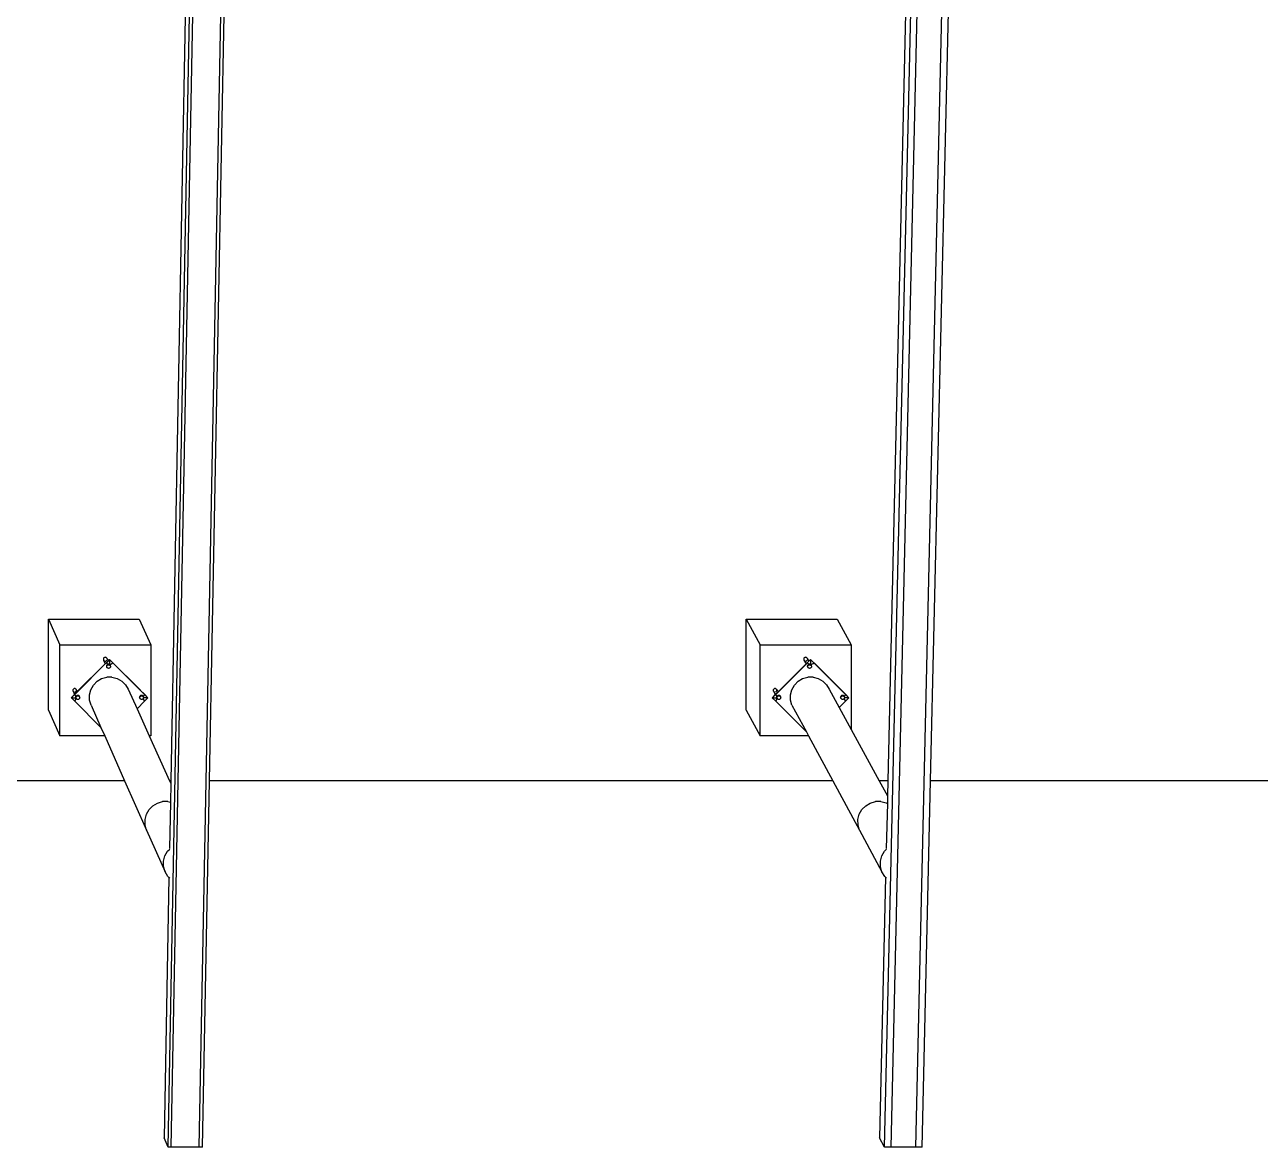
# Model space of a CAD drawing. Extents: x -1616 to 1629, y -1713 to 1708.
# Drawn here: x 704.7 to 976.2, y -1712.9 to -1466.4 of the extents above; entities that cross this region are included whole.
import ezdxf

# ---------------------------------------------------------------- set-up
doc = ezdxf.new("R2010")
doc.units = 0
doc.header["$MEASUREMENT"] = 0
doc.layers.get('0').update_dxf_attribs({"linetype": 'CONTINUOUS'})

msp = doc.modelspace()

# ---------------------------------------------------------------- linework, layer by layer
for p, q in [((736.24, -1712.91), (773.25, 240.58)), ((736.95, -1712.91), (774, 240.58)), ((743.06, -1712.91), (780.42, 240.58)), ((893.64, -1712.91), (938.57, 240.58)), ((895.06, -1712.91), (940.06, 240.58)), ((900.47, -1712.91), (945.74, 240.58)), ((745.31, -1632.4), (779.58, 158.03)), ((903.76, -1632.4), (945.31, 158.03)), ((740.08, -1460.79), (736.83, -1632.4)), ((898.31, -1460.65), (894.36, -1632.4)), ((709.95, -1596.95), (729.89, -1596.95)), ((709.95, -1616.89), (709.95, -1596.95)), ((709.95, -1596.95), (712.44, -1602.55)), ((729.89, -1596.95), (732.45, -1602.55)), ((863.26, -1596.95), (883.2, -1596.95)), ((863.26, -1616.89), (863.26, -1596.95)), ((863.26, -1596.95), (866.29, -1602.55)), ((883.2, -1596.95), (886.3, -1602.55)), ((712.44, -1602.55), (732.45, -1602.55)), ((712.44, -1622.57), (712.44, -1602.55)), ((732.45, -1602.55), (732.45, -1622.57)), ((866.29, -1602.55), (886.3, -1602.55)), ((866.29, -1622.57), (866.29, -1602.55)), ((886.3, -1602.55), (886.3, -1621.13)), ((716.3, -1612.84), (722.43, -1606.71)), ((716.32, -1612.87), (722.45, -1606.74)), ((722.04, -1605.62), (722.03, -1605.73)), ((722.03, -1605.73), (722.04, -1605.83)), ((722.08, -1605.52), (722.04, -1605.62)), ((722.04, -1605.83), (722.08, -1605.93)), ((722.15, -1605.43), (722.08, -1605.52)), ((722.08, -1605.93), (722.15, -1606.02)), ((722.08, -1605.93), (722.43, -1606.71)), ((722.24, -1605.37), (722.15, -1605.43)), ((722.15, -1606.02), (722.24, -1606.09)), ((722.34, -1605.32), (722.24, -1605.37)), ((722.24, -1606.09), (722.34, -1606.13)), ((722.44, -1605.31), (722.34, -1605.32)), ((722.34, -1606.13), (722.44, -1606.14)), ((722.43, -1606.71), (722.64, -1606.5)), ((722.43, -1606.71), (722.45, -1606.74)), ((722.55, -1605.32), (722.44, -1605.31)), ((722.44, -1606.14), (722.55, -1606.13)), ((722.45, -1606.74), (722.66, -1606.54)), ((722.65, -1605.37), (722.55, -1605.32)), ((722.55, -1606.13), (722.65, -1606.09)), ((722.64, -1606.5), (723.06, -1606.08)), ((722.64, -1606.5), (722.67, -1606.52)), ((722.64, -1606.5), (722.66, -1606.54)), ((722.74, -1605.43), (722.65, -1605.37)), ((722.65, -1606.09), (722.74, -1606.02)), ((722.66, -1606.54), (722.67, -1606.52)), ((722.66, -1606.54), (722.87, -1606.7)), ((722.67, -1606.52), (723.07, -1606.12)), ((722.8, -1605.52), (722.74, -1605.43)), ((722.74, -1606.02), (722.8, -1605.93)), ((722.85, -1605.62), (722.8, -1605.52)), ((722.8, -1605.52), (723.06, -1606.08)), ((722.8, -1605.93), (722.81, -1605.91)), ((722.86, -1605.69), (722.85, -1605.62)), ((722.87, -1606.7), (723.13, -1606.81)), ((723.02, -1606.84), (722.92, -1606.88)), ((723.13, -1606.83), (723.02, -1606.84)), ((723.03, -1606.87), (723.14, -1606.85)), ((723.06, -1606.08), (723.38, -1605.76)), ((723.06, -1606.08), (723.07, -1606.12)), ((723.07, -1606.12), (723.4, -1605.79)), ((723.13, -1606.81), (723.4, -1606.84)), ((723.24, -1606.84), (723.13, -1606.83)), ((723.14, -1606.85), (723.24, -1606.87)), ((723.34, -1606.88), (723.24, -1606.84)), ((723.38, -1605.76), (724.12, -1606.5)), ((723.38, -1605.76), (723.4, -1605.79)), ((723.4, -1605.79), (724.11, -1606.51)), ((723.4, -1605.79), (723.4, -1606.84)), ((723.4, -1605.79), (723.4, -1606.84)), ((723.4, -1605.79), (723.4, -1606.84)), ((723.4, -1606.84), (723.67, -1606.81)), ((723.67, -1606.81), (723.92, -1606.7)), ((723.92, -1606.7), (724.14, -1606.54)), ((724.11, -1606.51), (724.12, -1606.5)), ((724.11, -1606.51), (724.14, -1606.54)), ((724.12, -1606.5), (724.14, -1606.54)), ((724.12, -1606.5), (729.78, -1612.16)), ((724.14, -1606.54), (729.76, -1612.15)), ((870.23, -1612.9), (876.38, -1606.75)), ((870.25, -1612.94), (876.4, -1606.79)), ((875.89, -1605.62), (875.88, -1605.73)), ((875.88, -1605.73), (875.89, -1605.83)), ((875.93, -1605.52), (875.89, -1605.62)), ((875.89, -1605.83), (875.93, -1605.93)), ((876, -1605.43), (875.93, -1605.52)), ((875.93, -1605.93), (876, -1606.02)), ((875.93, -1605.93), (876.38, -1606.75)), ((876.09, -1605.37), (876, -1605.43)), ((876, -1606.02), (876.09, -1606.09)), ((876.19, -1605.32), (876.09, -1605.37)), ((876.09, -1606.09), (876.19, -1606.13)), ((876.29, -1605.31), (876.19, -1605.32)), ((876.19, -1606.13), (876.29, -1606.14)), ((876.4, -1605.32), (876.29, -1605.31)), ((876.29, -1606.14), (876.4, -1606.13)), ((876.38, -1606.75), (876.63, -1606.5)), ((876.38, -1606.75), (876.4, -1606.79)), ((876.5, -1605.37), (876.4, -1605.32)), ((876.4, -1606.13), (876.5, -1606.09)), ((876.4, -1606.79), (876.65, -1606.54)), ((876.59, -1605.43), (876.5, -1605.37)), ((876.5, -1606.09), (876.59, -1606.02)), ((876.65, -1605.52), (876.59, -1605.43)), ((876.59, -1606.02), (876.65, -1605.93)), ((876.63, -1606.5), (876.99, -1606.14)), ((876.63, -1606.5), (876.66, -1606.52)), ((876.63, -1606.5), (876.65, -1606.54)), ((876.7, -1605.62), (876.65, -1605.52)), ((876.65, -1605.52), (876.99, -1606.14)), ((876.65, -1605.93), (876.69, -1605.85)), ((876.65, -1606.54), (876.66, -1606.52)), ((876.65, -1606.54), (876.87, -1606.7)), ((876.66, -1606.52), (877.01, -1606.17)), ((876.7, -1605.63), (876.7, -1605.62)), ((876.87, -1606.7), (877.12, -1606.81)), ((877.01, -1606.84), (876.91, -1606.88)), ((876.99, -1606.14), (877.37, -1605.76)), ((876.99, -1606.14), (877.01, -1606.17)), ((877.01, -1606.17), (877.39, -1605.79)), ((877.12, -1606.83), (877.01, -1606.84)), ((877.03, -1606.87), (877.13, -1606.85)), ((877.12, -1606.81), (877.39, -1606.84)), ((877.23, -1606.84), (877.12, -1606.83)), ((877.13, -1606.85), (877.24, -1606.87)), ((877.33, -1606.88), (877.23, -1606.84)), ((877.37, -1605.76), (878.11, -1606.5)), ((877.37, -1605.76), (877.39, -1605.79)), ((877.39, -1605.79), (878.1, -1606.5)), ((877.39, -1605.79), (877.39, -1606.84)), ((877.39, -1605.79), (877.39, -1606.84)), ((877.39, -1605.79), (877.39, -1606.84)), ((877.39, -1606.84), (877.66, -1606.81)), ((877.66, -1606.81), (877.92, -1606.7)), ((877.92, -1606.7), (878.14, -1606.54)), ((878.1, -1606.5), (878.11, -1606.5)), ((878.1, -1606.5), (878.14, -1606.54)), ((878.11, -1606.5), (878.14, -1606.54)), ((878.11, -1606.5), (885.04, -1613.43)), ((878.14, -1606.54), (885.04, -1613.44)), ((722.73, -1607.14), (722.71, -1607.24)), ((722.71, -1607.24), (722.73, -1607.35)), ((722.74, -1607.15), (722.72, -1607.25)), ((722.74, -1607.15), (722.72, -1607.25)), ((722.74, -1607.15), (722.72, -1607.25)), ((722.72, -1607.25), (722.74, -1607.36)), ((722.72, -1607.25), (722.74, -1607.36)), ((722.72, -1607.25), (722.74, -1607.36)), ((722.77, -1607.04), (722.73, -1607.14)), ((722.73, -1607.35), (722.77, -1607.45)), ((722.78, -1607.05), (722.74, -1607.15)), ((722.78, -1607.05), (722.74, -1607.15)), ((722.78, -1607.05), (722.74, -1607.15)), ((722.74, -1607.25), (722.75, -1607.15)), ((722.75, -1607.36), (722.74, -1607.25)), ((722.74, -1607.36), (722.78, -1607.46)), ((722.74, -1607.36), (722.78, -1607.46)), ((722.74, -1607.36), (722.78, -1607.46)), ((722.75, -1607.15), (722.79, -1607.05)), ((722.79, -1607.46), (722.75, -1607.36)), ((722.83, -1606.95), (722.77, -1607.04)), ((722.77, -1607.33), (722.78, -1607.23)), ((722.78, -1607.44), (722.77, -1607.33)), ((722.77, -1607.45), (722.82, -1607.52)), ((722.84, -1606.96), (722.78, -1607.05)), ((722.84, -1606.96), (722.78, -1607.05)), ((722.84, -1606.96), (722.78, -1607.05)), ((722.78, -1607.23), (722.82, -1607.13)), ((722.8, -1607.46), (722.78, -1607.44)), ((722.78, -1607.46), (722.82, -1607.51)), ((722.78, -1607.46), (722.82, -1607.51)), ((722.78, -1607.46), (722.82, -1607.51)), ((722.79, -1607.05), (722.85, -1606.97)), ((722.8, -1607.46), (722.79, -1607.46)), ((722.79, -1607.46), (722.82, -1607.52)), ((722.82, -1607.52), (722.8, -1607.46)), ((722.82, -1607.13), (722.89, -1607.05)), ((722.82, -1607.52), (722.82, -1607.53)), ((722.82, -1607.52), (722.82, -1607.52)), ((722.89, -1607.62), (722.82, -1607.53)), ((722.92, -1606.88), (722.83, -1606.95)), ((722.85, -1606.97), (722.94, -1606.91)), ((722.85, -1606.97), (722.91, -1607.03)), ((722.89, -1607.05), (722.91, -1607.03)), ((722.97, -1607.68), (722.89, -1607.62)), ((722.91, -1607.03), (722.97, -1606.98)), ((722.94, -1606.91), (723.03, -1606.87)), ((722.97, -1606.98), (723.07, -1606.94)), ((723.07, -1607.72), (722.97, -1607.68)), ((723.07, -1606.94), (723.17, -1606.93)), ((723.17, -1607.74), (723.07, -1607.72)), ((723.17, -1606.93), (723.28, -1606.94)), ((723.28, -1607.72), (723.17, -1607.74)), ((723.24, -1606.87), (723.34, -1606.91)), ((723.28, -1606.94), (723.37, -1606.98)), ((723.37, -1607.68), (723.28, -1607.72)), ((723.42, -1606.95), (723.34, -1606.88)), ((723.34, -1606.91), (723.42, -1606.97)), ((723.37, -1606.98), (723.46, -1607.05)), ((723.46, -1607.62), (723.37, -1607.68)), ((723.49, -1607.04), (723.42, -1606.95)), ((723.42, -1606.97), (723.49, -1607.05)), ((723.5, -1607.05), (723.43, -1606.96)), ((723.5, -1607.05), (723.43, -1606.96)), ((723.5, -1607.05), (723.43, -1606.96)), ((723.46, -1607.05), (723.51, -1607.12)), ((723.52, -1607.53), (723.46, -1607.62)), ((723.53, -1607.14), (723.49, -1607.04)), ((723.49, -1607.05), (723.51, -1607.12)), ((723.49, -1607.05), (723.52, -1607.13)), ((723.54, -1607.15), (723.5, -1607.05)), ((723.54, -1607.15), (723.5, -1607.05)), ((723.54, -1607.15), (723.5, -1607.05)), ((723.51, -1607.12), (723.52, -1607.13)), ((723.52, -1607.13), (723.53, -1607.16)), ((723.56, -1607.44), (723.52, -1607.53)), ((723.53, -1607.16), (723.53, -1607.14)), ((723.53, -1607.16), (723.56, -1607.23)), ((723.55, -1607.19), (723.54, -1607.15)), ((723.55, -1607.19), (723.54, -1607.15)), ((723.55, -1607.19), (723.54, -1607.15)), ((723.56, -1607.23), (723.57, -1607.33)), ((723.57, -1607.33), (723.56, -1607.44)), ((876.72, -1607.14), (876.71, -1607.24)), ((876.71, -1607.24), (876.72, -1607.35)), ((876.76, -1607.04), (876.72, -1607.14)), ((876.73, -1607.15), (876.72, -1607.25)), ((876.73, -1607.15), (876.72, -1607.25)), ((876.73, -1607.15), (876.72, -1607.25)), ((876.72, -1607.25), (876.73, -1607.36)), ((876.72, -1607.25), (876.73, -1607.36)), ((876.72, -1607.25), (876.73, -1607.36)), ((876.72, -1607.35), (876.76, -1607.45)), ((876.77, -1607.05), (876.73, -1607.15)), ((876.77, -1607.05), (876.73, -1607.15)), ((876.77, -1607.05), (876.73, -1607.15)), ((876.73, -1607.25), (876.74, -1607.15)), ((876.74, -1607.36), (876.73, -1607.25)), ((876.73, -1607.36), (876.77, -1607.46)), ((876.73, -1607.36), (876.77, -1607.46)), ((876.73, -1607.36), (876.77, -1607.46)), ((876.74, -1607.15), (876.78, -1607.05)), ((876.78, -1607.46), (876.74, -1607.36)), ((876.83, -1606.95), (876.76, -1607.04)), ((876.76, -1607.45), (876.83, -1607.54)), ((876.84, -1606.96), (876.77, -1607.05)), ((876.84, -1606.96), (876.77, -1607.05)), ((876.84, -1606.96), (876.77, -1607.05)), ((876.77, -1607.33), (876.79, -1607.23)), ((876.79, -1607.44), (876.77, -1607.33)), ((876.77, -1607.46), (876.83, -1607.54)), ((876.77, -1607.46), (876.83, -1607.54)), ((876.77, -1607.46), (876.83, -1607.54)), ((876.78, -1607.05), (876.85, -1606.97)), ((876.78, -1607.46), (876.83, -1607.53)), ((876.81, -1607.48), (876.78, -1607.46)), ((876.79, -1607.23), (876.83, -1607.13)), ((876.81, -1607.48), (876.79, -1607.44)), ((876.83, -1607.53), (876.81, -1607.48)), ((876.91, -1606.88), (876.83, -1606.95)), ((876.83, -1607.13), (876.89, -1607.05)), ((876.83, -1607.54), (876.83, -1607.53)), ((876.83, -1607.54), (876.83, -1607.54)), ((876.89, -1607.62), (876.83, -1607.54)), ((876.83, -1607.54), (876.83, -1607.54)), ((876.83, -1607.54), (876.84, -1607.55)), ((876.83, -1607.54), (876.83, -1607.54)), ((876.83, -1607.54), (876.84, -1607.55)), ((876.83, -1607.54), (876.83, -1607.54)), ((876.83, -1607.54), (876.84, -1607.55)), ((876.85, -1606.97), (876.93, -1606.91)), ((876.85, -1606.97), (876.91, -1607.03)), ((876.89, -1607.05), (876.91, -1607.03)), ((876.97, -1607.68), (876.89, -1607.62)), ((876.91, -1607.03), (876.97, -1606.98)), ((876.93, -1606.91), (877.03, -1606.87)), ((876.97, -1606.98), (877.07, -1606.94)), ((877.07, -1607.72), (876.97, -1607.68)), ((877.07, -1606.94), (877.18, -1606.93)), ((877.18, -1607.74), (877.07, -1607.72)), ((877.18, -1606.93), (877.28, -1606.94)), ((877.28, -1607.72), (877.18, -1607.74)), ((877.24, -1606.87), (877.33, -1606.91)), ((877.28, -1606.94), (877.38, -1606.98)), ((877.38, -1607.68), (877.28, -1607.72)), ((877.42, -1606.95), (877.33, -1606.88)), ((877.33, -1606.91), (877.42, -1606.97)), ((877.38, -1606.98), (877.46, -1607.05)), ((877.46, -1607.62), (877.38, -1607.68)), ((877.48, -1607.04), (877.42, -1606.95)), ((877.42, -1606.97), (877.48, -1607.05)), ((877.49, -1607.05), (877.43, -1606.96)), ((877.49, -1607.05), (877.43, -1606.96)), ((877.49, -1607.05), (877.43, -1606.96)), ((877.46, -1607.05), (877.5, -1607.1)), ((877.52, -1607.53), (877.46, -1607.62)), ((877.52, -1607.12), (877.48, -1607.04)), ((877.48, -1607.05), (877.5, -1607.1)), ((877.48, -1607.05), (877.52, -1607.12)), ((877.53, -1607.15), (877.49, -1607.05)), ((877.53, -1607.15), (877.49, -1607.05)), ((877.53, -1607.15), (877.49, -1607.05)), ((877.5, -1607.1), (877.52, -1607.13)), ((877.52, -1607.13), (877.52, -1607.12)), ((877.52, -1607.13), (877.56, -1607.23)), ((877.52, -1607.13), (877.52, -1607.13)), ((877.56, -1607.44), (877.52, -1607.53)), ((877.54, -1607.16), (877.53, -1607.15)), ((877.54, -1607.16), (877.53, -1607.15)), ((877.54, -1607.16), (877.53, -1607.15)), ((877.56, -1607.23), (877.58, -1607.33)), ((877.58, -1607.33), (877.56, -1607.44)), ((715.36, -1612.35), (715.43, -1612.27)), ((715.52, -1612.2), (715.43, -1612.27)), ((715.62, -1612.16), (715.52, -1612.2)), ((715.72, -1612.14), (715.62, -1612.16)), ((715.83, -1612.16), (715.72, -1612.14)), ((715.93, -1612.2), (715.83, -1612.16)), ((716.02, -1612.27), (715.93, -1612.2)), ((716.08, -1612.35), (716.02, -1612.27)), ((719.26, -1612.42), (719.83, -1611.41)), ((719.83, -1611.41), (720.64, -1610.57)), ((720.64, -1610.57), (721.64, -1609.98)), ((721.64, -1609.98), (722.76, -1609.67)), ((723.92, -1609.65), (722.76, -1609.67)), ((723.92, -1609.65), (725.05, -1609.94)), ((725.05, -1609.94), (726.06, -1610.51)), ((726.06, -1610.51), (726.9, -1611.32)), ((726.9, -1611.32), (727.49, -1612.32)), ((729.78, -1612.16), (729.76, -1612.15)), ((729.76, -1612.15), (730.1, -1612.49)), ((729.8, -1612.16), (729.78, -1612.16)), ((729.78, -1612.16), (730.09, -1612.47)), ((729.9, -1612.2), (729.8, -1612.16)), ((729.98, -1612.27), (729.9, -1612.2)), ((730.05, -1612.35), (729.98, -1612.27)), ((869.21, -1612.35), (869.28, -1612.27)), ((869.37, -1612.2), (869.28, -1612.27)), ((869.47, -1612.16), (869.37, -1612.2)), ((869.57, -1612.14), (869.47, -1612.16)), ((869.68, -1612.16), (869.57, -1612.14)), ((869.78, -1612.2), (869.68, -1612.16)), ((869.87, -1612.27), (869.78, -1612.2)), ((869.93, -1612.35), (869.87, -1612.27)), ((873.26, -1612.42), (873.83, -1611.41)), ((873.83, -1611.41), (874.64, -1610.57)), ((874.64, -1610.57), (875.64, -1609.98)), ((875.64, -1609.98), (876.76, -1609.67)), ((877.92, -1609.65), (876.76, -1609.67)), ((877.92, -1609.65), (879.05, -1609.94)), ((879.05, -1609.94), (880.06, -1610.51)), ((880.06, -1610.51), (880.89, -1611.32)), ((880.89, -1611.32), (881.48, -1612.32)), ((714.97, -1614.17), (715.67, -1613.46)), ((715, -1614.2), (714.97, -1614.17)), ((714.97, -1614.17), (714.99, -1614.21)), ((714.99, -1614.21), (715, -1614.2)), ((715.73, -1614.95), (714.99, -1614.21)), ((714.99, -1614.21), (715.99, -1614.21)), ((714.99, -1614.21), (715.99, -1614.21)), ((714.99, -1614.21), (715.99, -1614.21)), ((715, -1614.2), (715.69, -1613.5)), ((715.32, -1612.45), (715.31, -1612.56)), ((715.31, -1612.56), (715.32, -1612.67)), ((715.36, -1612.35), (715.32, -1612.45)), ((715.32, -1612.67), (715.36, -1612.77)), ((715.36, -1612.77), (715.43, -1612.85)), ((715.36, -1612.77), (715.67, -1613.46)), ((715.43, -1612.85), (715.52, -1612.92)), ((715.52, -1612.92), (715.62, -1612.96)), ((715.62, -1612.96), (715.64, -1612.96)), ((715.67, -1613.46), (715.71, -1613.43)), ((715.67, -1613.46), (715.69, -1613.5)), ((715.69, -1613.5), (715.73, -1613.46)), ((715.71, -1613.43), (716.3, -1612.84)), ((715.73, -1613.46), (715.71, -1613.43)), ((715.71, -1613.43), (715.73, -1613.46)), ((715.73, -1613.46), (716.32, -1612.87)), ((715.89, -1613.68), (715.73, -1613.46)), ((715.73, -1613.46), (715.73, -1613.46)), ((715.73, -1614.95), (715.89, -1614.73)), ((721.47, -1620.69), (715.73, -1614.95)), ((715.74, -1612.97), (715.83, -1612.96)), ((715.83, -1612.96), (715.93, -1612.92)), ((716, -1613.93), (715.89, -1613.68)), ((715.89, -1614.73), (716, -1614.48)), ((715.93, -1612.92), (716.02, -1612.85)), ((715.99, -1613.97), (715.97, -1614.08)), ((715.99, -1613.97), (715.97, -1614.08)), ((715.99, -1613.97), (715.97, -1614.08)), ((715.97, -1614.08), (715.99, -1614.19)), ((715.97, -1614.08), (715.99, -1614.19)), ((715.97, -1614.08), (715.99, -1614.19)), ((716.03, -1613.87), (715.99, -1613.97)), ((716.03, -1613.87), (715.99, -1613.97)), ((716.03, -1613.87), (715.99, -1613.97)), ((715.99, -1614.09), (716, -1613.98)), ((716, -1614.19), (715.99, -1614.09)), ((715.99, -1614.19), (715.99, -1614.21)), ((715.99, -1614.19), (715.99, -1614.21)), ((715.99, -1614.19), (715.99, -1614.21)), ((715.99, -1614.21), (716.03, -1614.29)), ((715.99, -1614.21), (716, -1614.21)), ((715.99, -1614.21), (716.03, -1614.29)), ((715.99, -1614.21), (716, -1614.21)), ((715.99, -1614.21), (716.03, -1614.29)), ((715.99, -1614.21), (716, -1614.21)), ((716.04, -1613.88), (716, -1613.97)), ((716, -1613.97), (716, -1613.93)), ((716.02, -1614.13), (716, -1613.97)), ((716, -1613.97), (716, -1613.98)), ((716, -1614.19), (716, -1614.19)), ((716, -1614.19), (716.03, -1614.26)), ((716, -1614.19), (716.03, -1614.26)), ((716, -1614.21), (716.01, -1614.21)), ((716, -1614.21), (716.01, -1614.21)), ((716, -1614.21), (716.01, -1614.21)), ((716, -1614.48), (716.03, -1614.26)), ((716.01, -1614.21), (716.03, -1614.21)), ((716.01, -1614.21), (716.03, -1614.21)), ((716.01, -1614.21), (716.03, -1614.21)), ((716.02, -1612.85), (716.08, -1612.77)), ((716.02, -1614.13), (716.03, -1614.06)), ((716.02, -1614.16), (716.02, -1614.13)), ((716.03, -1614.24), (716.02, -1614.16)), ((716.09, -1613.79), (716.03, -1613.87)), ((716.09, -1613.79), (716.03, -1613.87)), ((716.09, -1613.79), (716.03, -1613.87)), ((716.03, -1614.06), (716.07, -1613.96)), ((716.03, -1614.26), (716.03, -1614.24)), ((716.03, -1614.26), (716.03, -1614.24)), ((716.04, -1614.28), (716.03, -1614.26)), ((716.04, -1614.29), (716.03, -1614.26)), ((716.03, -1614.26), (716.04, -1614.29)), ((716.03, -1614.26), (716.03, -1614.26)), ((716.03, -1614.29), (716.07, -1614.34)), ((716.03, -1614.29), (716.07, -1614.34)), ((716.03, -1614.29), (716.07, -1614.34)), ((716.04, -1613.88), (716.1, -1613.8)), ((716.04, -1614.29), (716.04, -1614.28)), ((716.04, -1614.28), (716.05, -1614.3)), ((716.04, -1614.29), (716.05, -1614.3)), ((716.05, -1614.31), (716.04, -1614.29)), ((716.05, -1614.3), (716.07, -1614.36)), ((716.05, -1614.3), (716.05, -1614.31)), ((716.07, -1614.36), (716.05, -1614.31)), ((716.07, -1613.96), (716.14, -1613.88)), ((716.14, -1614.44), (716.07, -1614.36)), ((716.13, -1612.45), (716.08, -1612.35)), ((716.08, -1612.35), (716.3, -1612.84)), ((716.08, -1612.77), (716.13, -1612.67)), ((716.1, -1613.8), (716.19, -1613.73)), ((716.11, -1613.79), (716.1, -1613.8)), ((716.1, -1613.8), (716.16, -1613.86)), ((716.19, -1613.72), (716.11, -1613.79)), ((716.14, -1612.56), (716.13, -1612.45)), ((716.13, -1612.67), (716.14, -1612.56)), ((716.14, -1613.88), (716.16, -1613.86)), ((716.22, -1614.51), (716.14, -1614.44)), ((716.16, -1613.86), (716.22, -1613.81)), ((716.29, -1613.68), (716.19, -1613.72)), ((716.19, -1613.73), (716.28, -1613.69)), ((716.22, -1613.81), (716.32, -1613.77)), ((716.32, -1614.55), (716.22, -1614.51)), ((716.28, -1613.69), (716.39, -1613.68)), ((716.4, -1613.67), (716.29, -1613.68)), ((716.3, -1612.84), (716.32, -1612.87)), ((716.32, -1613.77), (716.42, -1613.76)), ((716.42, -1614.56), (716.32, -1614.55)), ((716.39, -1613.68), (716.49, -1613.69)), ((716.51, -1613.68), (716.4, -1613.67)), ((716.42, -1613.76), (716.53, -1613.77)), ((716.53, -1614.55), (716.42, -1614.56)), ((716.49, -1613.69), (716.59, -1613.73)), ((716.61, -1613.72), (716.51, -1613.68)), ((716.53, -1613.77), (716.62, -1613.81)), ((716.62, -1614.51), (716.53, -1614.55)), ((716.59, -1613.73), (716.67, -1613.8)), ((716.7, -1613.79), (716.61, -1613.72)), ((716.62, -1613.81), (716.71, -1613.88)), ((716.71, -1614.44), (716.62, -1614.51)), ((716.67, -1613.8), (716.74, -1613.88)), ((716.75, -1613.87), (716.68, -1613.79)), ((716.75, -1613.87), (716.68, -1613.79)), ((716.75, -1613.87), (716.68, -1613.79)), ((716.71, -1613.88), (716.77, -1613.95)), ((716.77, -1614.36), (716.71, -1614.44)), ((716.74, -1613.88), (716.77, -1613.95)), ((716.74, -1613.88), (716.77, -1613.96)), ((716.79, -1613.97), (716.75, -1613.87)), ((716.79, -1613.97), (716.75, -1613.87)), ((716.79, -1613.97), (716.75, -1613.87)), ((716.77, -1613.95), (716.77, -1613.96)), ((716.77, -1613.96), (716.81, -1614.06)), ((716.81, -1614.26), (716.77, -1614.36)), ((716.8, -1614.02), (716.79, -1613.97)), ((716.8, -1614.02), (716.79, -1613.97)), ((716.8, -1614.02), (716.79, -1613.97)), ((716.81, -1614.06), (716.82, -1614.16)), ((716.82, -1614.16), (716.81, -1614.26)), ((718.98, -1613.55), (719.26, -1612.42)), ((718.99, -1614.71), (718.98, -1613.55)), ((719.31, -1615.83), (718.99, -1614.71)), ((727.49, -1612.32), (729.42, -1616.6)), ((731.07, -1614.95), (729.42, -1616.6)), ((729.99, -1613.99), (729.97, -1614.1)), ((729.99, -1613.99), (729.97, -1614.1)), ((729.99, -1613.99), (729.97, -1614.1)), ((729.97, -1614.1), (729.99, -1614.2)), ((729.97, -1614.1), (729.99, -1614.2)), ((729.97, -1614.1), (729.99, -1614.2)), ((730.03, -1613.89), (729.99, -1613.99)), ((730.03, -1613.89), (729.99, -1613.99)), ((730.03, -1613.89), (729.99, -1613.99)), ((729.99, -1614.1), (730, -1613.99)), ((730, -1614.2), (729.99, -1614.1)), ((729.99, -1614.2), (730.03, -1614.3)), ((729.99, -1614.2), (730.03, -1614.3)), ((729.99, -1614.2), (730.03, -1614.3)), ((730, -1613.99), (730.04, -1613.89)), ((730.04, -1614.3), (730, -1614.2)), ((730.02, -1614.17), (730.04, -1614.07)), ((730.04, -1614.28), (730.02, -1614.17)), ((730.1, -1613.8), (730.03, -1613.89)), ((730.1, -1613.8), (730.03, -1613.89)), ((730.1, -1613.8), (730.03, -1613.89)), ((730.03, -1614.3), (730.07, -1614.35)), ((730.03, -1614.3), (730.07, -1614.35)), ((730.03, -1614.3), (730.07, -1614.35)), ((730.04, -1613.89), (730.11, -1613.81)), ((730.04, -1614.07), (730.08, -1613.97)), ((730.05, -1614.3), (730.04, -1614.28)), ((730.05, -1614.3), (730.04, -1614.3)), ((730.04, -1614.3), (730.08, -1614.37)), ((730.09, -1612.45), (730.05, -1612.35)), ((730.05, -1612.35), (730.11, -1612.49)), ((730.08, -1614.37), (730.05, -1614.3)), ((730.08, -1613.97), (730.14, -1613.89)), ((730.14, -1614.46), (730.08, -1614.37)), ((730.09, -1612.47), (730.09, -1612.45)), ((730.1, -1612.49), (730.09, -1612.47)), ((730.09, -1612.47), (730.11, -1612.49)), ((730.17, -1613.72), (730.09, -1613.79)), ((730.09, -1613.79), (730.11, -1613.81)), ((730.1, -1612.49), (730.13, -1612.52)), ((730.11, -1612.49), (730.13, -1612.52)), ((730.11, -1612.49), (731.05, -1613.43)), ((730.11, -1613.81), (730.19, -1613.75)), ((730.11, -1613.81), (730.17, -1613.87)), ((730.13, -1612.52), (731.04, -1613.44)), ((730.14, -1613.89), (730.17, -1613.87)), ((730.23, -1614.52), (730.14, -1614.46)), ((730.27, -1613.68), (730.17, -1613.72)), ((730.17, -1613.87), (730.23, -1613.83)), ((730.19, -1613.75), (730.29, -1613.71)), ((730.23, -1613.83), (730.32, -1613.79)), ((730.32, -1614.56), (730.23, -1614.52)), ((730.38, -1613.67), (730.27, -1613.68)), ((730.29, -1613.71), (730.39, -1613.69)), ((730.32, -1613.79), (730.43, -1613.77)), ((730.43, -1614.58), (730.32, -1614.56)), ((730.49, -1613.68), (730.38, -1613.67)), ((730.39, -1613.69), (730.5, -1613.71)), ((730.43, -1613.77), (730.53, -1613.79)), ((730.53, -1614.56), (730.43, -1614.58)), ((730.59, -1613.72), (730.49, -1613.68)), ((730.5, -1613.71), (730.59, -1613.75)), ((730.53, -1613.79), (730.63, -1613.83)), ((730.63, -1614.52), (730.53, -1614.56)), ((730.68, -1613.79), (730.59, -1613.72)), ((730.59, -1613.75), (730.68, -1613.81)), ((730.63, -1613.83), (730.71, -1613.89)), ((730.71, -1614.46), (730.63, -1614.52)), ((730.74, -1613.88), (730.68, -1613.79)), ((730.68, -1613.81), (730.74, -1613.89)), ((730.75, -1613.89), (730.69, -1613.8)), ((730.75, -1613.89), (730.69, -1613.8)), ((730.75, -1613.89), (730.69, -1613.8)), ((730.71, -1613.89), (730.77, -1613.96)), ((730.77, -1614.37), (730.71, -1614.46)), ((730.78, -1613.98), (730.74, -1613.88)), ((730.74, -1613.89), (730.77, -1613.97)), ((730.74, -1613.89), (730.77, -1613.96)), ((730.79, -1613.99), (730.75, -1613.89)), ((730.79, -1613.99), (730.75, -1613.89)), ((730.79, -1613.99), (730.75, -1613.89)), ((730.77, -1613.96), (730.77, -1613.97)), ((730.77, -1613.97), (730.79, -1614)), ((730.78, -1614.36), (730.77, -1614.37)), ((730.79, -1614), (730.78, -1613.98)), ((730.82, -1614.28), (730.78, -1614.36)), ((730.78, -1614.36), (730.8, -1614.48)), ((730.8, -1613.93), (730.79, -1614)), ((730.8, -1614.03), (730.79, -1613.99)), ((730.8, -1614.03), (730.79, -1613.99)), ((730.8, -1614.03), (730.79, -1613.99)), ((730.79, -1614), (730.82, -1614.07)), ((730.79, -1614), (730.79, -1614)), ((730.9, -1613.68), (730.8, -1613.93)), ((730.8, -1614.48), (730.9, -1614.73)), ((730.82, -1614.07), (730.83, -1614.17)), ((730.83, -1614.17), (730.82, -1614.28)), ((731.81, -1614.21), (730.82, -1614.21)), ((731.81, -1614.21), (730.82, -1614.21)), ((731.81, -1614.21), (730.82, -1614.21)), ((731.07, -1613.46), (730.9, -1613.68)), ((730.9, -1614.73), (731.07, -1614.95)), ((731.05, -1613.43), (731.04, -1613.44)), ((731.04, -1613.44), (731.07, -1613.46)), ((731.05, -1613.43), (731.79, -1614.17)), ((731.05, -1613.43), (731.07, -1613.46)), ((731.07, -1613.46), (731.78, -1614.18)), ((731.81, -1614.21), (731.07, -1614.95)), ((731.79, -1614.17), (731.78, -1614.18)), ((731.78, -1614.18), (731.81, -1614.21)), ((731.79, -1614.17), (731.81, -1614.21)), ((868.96, -1614.17), (869.62, -1613.51)), ((868.99, -1614.2), (868.96, -1614.17)), ((868.96, -1614.17), (868.98, -1614.21)), ((868.98, -1614.21), (868.99, -1614.2)), ((869.72, -1614.95), (868.98, -1614.21)), ((868.98, -1614.21), (869.99, -1614.21)), ((868.98, -1614.21), (869.99, -1614.21)), ((868.98, -1614.21), (869.99, -1614.21)), ((868.99, -1614.2), (869.64, -1613.55)), ((869.17, -1612.45), (869.16, -1612.56)), ((869.16, -1612.56), (869.17, -1612.67)), ((869.21, -1612.35), (869.17, -1612.45)), ((869.17, -1612.67), (869.21, -1612.77)), ((869.21, -1612.77), (869.28, -1612.85)), ((869.21, -1612.77), (869.62, -1613.51)), ((869.28, -1612.85), (869.37, -1612.92)), ((869.37, -1612.92), (869.47, -1612.96)), ((869.47, -1612.96), (869.55, -1612.97)), ((869.62, -1613.51), (869.7, -1613.43)), ((869.62, -1613.51), (869.64, -1613.55)), ((869.64, -1613.55), (869.72, -1613.46)), ((869.66, -1612.96), (869.68, -1612.96)), ((869.68, -1612.96), (869.78, -1612.92)), ((869.7, -1613.43), (870.23, -1612.9)), ((869.73, -1613.46), (869.7, -1613.43)), ((869.7, -1613.43), (869.72, -1613.46)), ((869.89, -1613.68), (869.72, -1613.46)), ((869.72, -1613.46), (869.73, -1613.46)), ((869.72, -1614.95), (869.89, -1614.73)), ((876.48, -1621.7), (869.72, -1614.95)), ((869.73, -1613.46), (870.25, -1612.94)), ((869.78, -1612.92), (869.87, -1612.85)), ((869.87, -1612.85), (869.93, -1612.77)), ((869.99, -1613.93), (869.89, -1613.68)), ((869.89, -1614.73), (869.99, -1614.48)), ((869.98, -1612.45), (869.93, -1612.35)), ((869.93, -1612.35), (870.23, -1612.9)), ((869.93, -1612.77), (869.98, -1612.67)), ((869.98, -1613.97), (869.97, -1614.08)), ((869.98, -1613.97), (869.97, -1614.08)), ((869.98, -1613.97), (869.97, -1614.08)), ((869.97, -1614.08), (869.98, -1614.19)), ((869.97, -1614.08), (869.98, -1614.19)), ((869.97, -1614.08), (869.98, -1614.19)), ((869.99, -1612.56), (869.98, -1612.45)), ((869.98, -1612.67), (869.99, -1612.56)), ((870.02, -1613.87), (869.98, -1613.97)), ((870.02, -1613.87), (869.98, -1613.97)), ((870.02, -1613.87), (869.98, -1613.97)), ((869.98, -1614.09), (869.99, -1613.98)), ((869.99, -1614.19), (869.98, -1614.09)), ((869.98, -1614.19), (869.99, -1614.21)), ((869.98, -1614.19), (869.99, -1614.21)), ((869.98, -1614.19), (869.99, -1614.21)), ((870, -1613.97), (869.99, -1613.93)), ((870, -1613.97), (869.99, -1613.98)), ((869.99, -1614.19), (869.99, -1614.19)), ((869.99, -1614.19), (870.02, -1614.26)), ((869.99, -1614.19), (870.02, -1614.26)), ((869.99, -1614.21), (870.02, -1614.29)), ((869.99, -1614.21), (870, -1614.21)), ((869.99, -1614.21), (870.02, -1614.29)), ((869.99, -1614.21), (870, -1614.21)), ((869.99, -1614.21), (870.02, -1614.29)), ((869.99, -1614.21), (870, -1614.21)), ((869.99, -1614.48), (870.02, -1614.26)), ((870.04, -1613.88), (870, -1613.97)), ((870.02, -1614.16), (870, -1613.97)), ((870, -1614.21), (870.02, -1614.21)), ((870, -1614.21), (870, -1614.21)), ((870, -1614.21), (870.02, -1614.21)), ((870, -1614.21), (870, -1614.21)), ((870, -1614.21), (870.02, -1614.21)), ((870, -1614.21), (870, -1614.21)), ((870.09, -1613.79), (870.02, -1613.87)), ((870.09, -1613.79), (870.02, -1613.87)), ((870.09, -1613.79), (870.02, -1613.87)), ((870.02, -1614.16), (870.04, -1614.06)), ((870.03, -1614.21), (870.02, -1614.16)), ((870.02, -1614.16), (870.02, -1614.16)), ((870.02, -1614.26), (870.03, -1614.21)), ((870.03, -1614.28), (870.02, -1614.26)), ((870.02, -1614.26), (870.04, -1614.29)), ((870.02, -1614.26), (870.02, -1614.26)), ((870.02, -1614.29), (870.08, -1614.36)), ((870.02, -1614.29), (870.08, -1614.36)), ((870.02, -1614.29), (870.08, -1614.36)), ((870.04, -1614.26), (870.03, -1614.21)), ((870.06, -1614.31), (870.03, -1614.28)), ((870.03, -1614.28), (870.05, -1614.31)), ((870.04, -1613.88), (870.1, -1613.8)), ((870.04, -1614.06), (870.08, -1613.96)), ((870.06, -1614.31), (870.04, -1614.26)), ((870.04, -1614.29), (870.05, -1614.31)), ((870.05, -1614.31), (870.08, -1614.36)), ((870.05, -1614.31), (870.06, -1614.33)), ((870.06, -1614.33), (870.06, -1614.31)), ((870.08, -1614.36), (870.06, -1614.33)), ((870.08, -1613.96), (870.14, -1613.88)), ((870.14, -1614.44), (870.08, -1614.36)), ((870.19, -1613.72), (870.1, -1613.79)), ((870.1, -1613.8), (870.18, -1613.73)), ((870.1, -1613.79), (870.1, -1613.8)), ((870.1, -1613.8), (870.16, -1613.86)), ((870.14, -1613.88), (870.16, -1613.86)), ((870.22, -1614.51), (870.14, -1614.44)), ((870.16, -1613.86), (870.22, -1613.81)), ((870.18, -1613.73), (870.28, -1613.69)), ((870.29, -1613.68), (870.19, -1613.72)), ((870.22, -1613.81), (870.32, -1613.77)), ((870.32, -1614.55), (870.22, -1614.51)), ((870.23, -1612.9), (870.25, -1612.94)), ((870.28, -1613.69), (870.38, -1613.68)), ((870.4, -1613.67), (870.29, -1613.68)), ((870.32, -1613.77), (870.43, -1613.76)), ((870.43, -1614.56), (870.32, -1614.55)), ((870.38, -1613.68), (870.49, -1613.69)), ((870.5, -1613.68), (870.4, -1613.67)), ((870.43, -1613.76), (870.53, -1613.77)), ((870.53, -1614.55), (870.43, -1614.56)), ((870.49, -1613.69), (870.58, -1613.73)), ((870.6, -1613.72), (870.5, -1613.68)), ((870.53, -1613.77), (870.63, -1613.81)), ((870.63, -1614.51), (870.53, -1614.55)), ((870.58, -1613.73), (870.67, -1613.8)), ((870.69, -1613.79), (870.6, -1613.72)), ((870.63, -1613.81), (870.71, -1613.88)), ((870.71, -1614.44), (870.63, -1614.51)), ((870.67, -1613.8), (870.73, -1613.88)), ((870.74, -1613.87), (870.68, -1613.79)), ((870.74, -1613.87), (870.68, -1613.79)), ((870.74, -1613.87), (870.68, -1613.79)), ((870.71, -1613.88), (870.75, -1613.93)), ((870.77, -1614.36), (870.71, -1614.44)), ((870.73, -1613.88), (870.75, -1613.93)), ((870.73, -1613.88), (870.77, -1613.96)), ((870.78, -1613.97), (870.74, -1613.87)), ((870.78, -1613.97), (870.74, -1613.87)), ((870.78, -1613.97), (870.74, -1613.87)), ((870.75, -1613.93), (870.77, -1613.96)), ((870.77, -1613.96), (870.81, -1614.06)), ((870.81, -1614.26), (870.77, -1614.36)), ((870.79, -1613.99), (870.78, -1613.97)), ((870.79, -1613.99), (870.78, -1613.97)), ((870.79, -1613.99), (870.78, -1613.97)), ((870.81, -1614.06), (870.83, -1614.16)), ((870.83, -1614.16), (870.81, -1614.26)), ((872.97, -1613.55), (873.26, -1612.42)), ((872.99, -1614.71), (872.97, -1613.55)), ((873.3, -1615.83), (872.99, -1614.71)), ((881.48, -1612.32), (883.68, -1616.33)), ((885.06, -1614.95), (883.68, -1616.33)), ((883.98, -1613.99), (883.97, -1614.1)), ((883.98, -1613.99), (883.97, -1614.1)), ((883.98, -1613.99), (883.97, -1614.1)), ((883.97, -1614.1), (883.98, -1614.2)), ((883.97, -1614.1), (883.98, -1614.2)), ((883.97, -1614.1), (883.98, -1614.2)), ((884.03, -1613.89), (883.98, -1613.99)), ((884.03, -1613.89), (883.98, -1613.99)), ((884.03, -1613.89), (883.98, -1613.99)), ((883.98, -1614.1), (884, -1613.99)), ((884, -1614.2), (883.98, -1614.1)), ((883.98, -1614.2), (884.03, -1614.3)), ((883.98, -1614.2), (884.03, -1614.3)), ((883.98, -1614.2), (884.03, -1614.3)), ((884, -1613.99), (884.04, -1613.89)), ((884.04, -1614.3), (884, -1614.2)), ((884.09, -1613.8), (884.03, -1613.89)), ((884.09, -1613.8), (884.03, -1613.89)), ((884.09, -1613.8), (884.03, -1613.89)), ((884.03, -1614.17), (884.04, -1614.07)), ((884.04, -1614.28), (884.03, -1614.17)), ((884.03, -1614.3), (884.08, -1614.38)), ((884.03, -1614.3), (884.08, -1614.38)), ((884.03, -1614.3), (884.08, -1614.38)), ((884.04, -1613.89), (884.1, -1613.81)), ((884.04, -1614.07), (884.08, -1613.97)), ((884.06, -1614.33), (884.04, -1614.28)), ((884.06, -1614.33), (884.04, -1614.3)), ((884.04, -1614.3), (884.08, -1614.37)), ((884.08, -1614.37), (884.06, -1614.33)), ((884.17, -1613.72), (884.08, -1613.79)), ((884.08, -1613.79), (884.1, -1613.81)), ((884.08, -1613.97), (884.14, -1613.89)), ((884.08, -1614.38), (884.08, -1614.37)), ((884.08, -1614.38), (884.09, -1614.38)), ((884.08, -1614.38), (884.08, -1614.38)), ((884.08, -1614.38), (884.09, -1614.38)), ((884.09, -1614.38), (884.09, -1614.38)), ((884.14, -1614.46), (884.09, -1614.38)), ((884.09, -1614.38), (884.09, -1614.39)), ((884.09, -1614.38), (884.09, -1614.39)), ((884.09, -1614.38), (884.09, -1614.39)), ((884.09, -1614.39), (884.09, -1614.39)), ((884.09, -1614.39), (884.09, -1614.39)), ((884.09, -1614.39), (884.09, -1614.39)), ((884.1, -1613.81), (884.18, -1613.75)), ((884.1, -1613.81), (884.16, -1613.87)), ((884.14, -1613.89), (884.16, -1613.87)), ((884.23, -1614.52), (884.14, -1614.46)), ((884.16, -1613.87), (884.23, -1613.83)), ((884.27, -1613.68), (884.17, -1613.72)), ((884.18, -1613.75), (884.28, -1613.71)), ((884.23, -1613.83), (884.33, -1613.79)), ((884.33, -1614.56), (884.23, -1614.52)), ((884.38, -1613.67), (884.27, -1613.68)), ((884.28, -1613.71), (884.39, -1613.69)), ((884.33, -1613.79), (884.43, -1613.77)), ((884.43, -1614.58), (884.33, -1614.56)), ((884.48, -1613.68), (884.38, -1613.67)), ((884.39, -1613.69), (884.49, -1613.71)), ((884.43, -1613.77), (884.53, -1613.79)), ((884.53, -1614.56), (884.43, -1614.58)), ((884.58, -1613.72), (884.48, -1613.68)), ((884.49, -1613.71), (884.59, -1613.75)), ((884.53, -1613.79), (884.63, -1613.83)), ((884.63, -1614.52), (884.53, -1614.56)), ((884.67, -1613.79), (884.58, -1613.72)), ((884.59, -1613.75), (884.67, -1613.81)), ((884.63, -1613.83), (884.71, -1613.89)), ((884.71, -1614.46), (884.63, -1614.52)), ((884.74, -1613.88), (884.67, -1613.79)), ((884.67, -1613.81), (884.73, -1613.89)), ((884.75, -1613.89), (884.68, -1613.8)), ((884.75, -1613.89), (884.68, -1613.8)), ((884.75, -1613.89), (884.68, -1613.8)), ((884.71, -1613.89), (884.75, -1613.94)), ((884.78, -1614.37), (884.71, -1614.46)), ((884.73, -1613.89), (884.75, -1613.94)), ((884.73, -1613.89), (884.77, -1613.96)), ((884.77, -1613.96), (884.74, -1613.88)), ((884.79, -1613.99), (884.75, -1613.89)), ((884.79, -1613.99), (884.75, -1613.89)), ((884.79, -1613.99), (884.75, -1613.89)), ((884.75, -1613.94), (884.77, -1613.97)), ((884.77, -1613.97), (884.77, -1613.96)), ((884.77, -1613.97), (884.78, -1613.97)), ((884.79, -1613.93), (884.78, -1613.99)), ((884.78, -1613.97), (884.78, -1613.99)), ((884.78, -1613.99), (884.82, -1614.07)), ((884.82, -1614.28), (884.78, -1614.37)), ((884.78, -1614.37), (884.79, -1614.48)), ((884.78, -1614.37), (884.78, -1614.37)), ((884.9, -1613.68), (884.79, -1613.93)), ((884.79, -1614), (884.79, -1613.99)), ((884.79, -1614), (884.79, -1613.99)), ((884.79, -1614), (884.79, -1613.99)), ((884.79, -1614.48), (884.9, -1614.73)), ((884.82, -1614.07), (884.83, -1614.17)), ((884.83, -1614.17), (884.82, -1614.28)), ((885.81, -1614.21), (884.83, -1614.21)), ((885.81, -1614.21), (884.83, -1614.21)), ((885.81, -1614.21), (884.83, -1614.21)), ((885.06, -1613.46), (884.9, -1613.68)), ((884.9, -1614.73), (885.06, -1614.95)), ((885.04, -1613.43), (885.78, -1614.17)), ((885.04, -1613.43), (885.06, -1613.46)), ((885.04, -1613.43), (885.04, -1613.44)), ((885.04, -1613.44), (885.06, -1613.46)), ((885.06, -1613.46), (885.78, -1614.18)), ((885.81, -1614.21), (885.06, -1614.95)), ((885.78, -1614.17), (885.78, -1614.18)), ((885.78, -1614.17), (885.81, -1614.21)), ((885.78, -1614.18), (885.81, -1614.21)), ((709.95, -1616.89), (712.44, -1622.57)), ((719.31, -1615.83), (721.47, -1620.69)), ((729.42, -1616.6), (732.11, -1622.57)), ((863.26, -1616.89), (866.29, -1622.57)), ((873.3, -1615.83), (876.48, -1621.7)), ((883.68, -1616.33), (886.3, -1621.13)), ((722.31, -1622.57), (712.44, -1622.57)), ((721.47, -1620.69), (722.31, -1622.57)), ((722.31, -1622.57), (726.69, -1632.4)), ((732.45, -1622.57), (732.11, -1622.57)), ((732.11, -1622.57), (736.55, -1632.4)), ((876.94, -1622.57), (866.29, -1622.57)), ((876.48, -1621.7), (876.94, -1622.57)), ((876.94, -1622.57), (882.26, -1632.4)), ((886.3, -1621.13), (892.47, -1632.4)), ((726.69, -1632.4), (586.87, -1632.4)), ((726.69, -1632.4), (731.52, -1643.25)), ((736.83, -1632.4), (736.55, -1632.4)), ((736.55, -1632.4), (736.82, -1632.99)), ((736.82, -1632.99), (736.74, -1637.11)), ((736.83, -1632.4), (736.82, -1632.99)), ((743.77, -1712.91), (745.31, -1632.4)), ((882.26, -1632.4), (745.31, -1632.4)), ((882.26, -1632.4), (888.13, -1643.25)), ((894.36, -1632.4), (892.47, -1632.4)), ((892.47, -1632.4), (894.29, -1635.73)), ((894.36, -1632.4), (894.29, -1635.73)), ((901.89, -1712.91), (903.76, -1632.4)), ((987.91, -1632.4), (903.76, -1632.4)), ((894.29, -1635.73), (894.25, -1637.42)), ((731.47, -1639.79), (732.05, -1638.76)), ((732.05, -1638.76), (732.88, -1637.91)), ((732.88, -1637.91), (733.89, -1637.31)), ((733.89, -1637.31), (735.03, -1636.99)), ((736.21, -1636.97), (735.03, -1636.99)), ((736.21, -1636.97), (736.74, -1637.11)), ((736.74, -1637.11), (736.55, -1647.31)), ((888.08, -1639.79), (888.66, -1638.76)), ((888.66, -1638.76), (889.49, -1637.91)), ((889.49, -1637.91), (890.5, -1637.31)), ((890.5, -1637.31), (891.64, -1636.99)), ((892.82, -1636.97), (891.64, -1636.99)), ((892.82, -1636.97), (893.97, -1637.27)), ((893.97, -1637.27), (894.25, -1637.42)), ((894.25, -1637.42), (894.02, -1647.31)), ((731.18, -1640.93), (731.47, -1639.79)), ((731.2, -1642.12), (731.18, -1640.93)), ((731.52, -1643.25), (731.2, -1642.12)), ((887.79, -1640.93), (888.08, -1639.79)), ((887.81, -1642.12), (887.79, -1640.93)), ((888.13, -1643.25), (887.81, -1642.12)), ((731.52, -1643.25), (735.59, -1652.4)), ((888.13, -1643.25), (893.07, -1652.4)), ((736.13, -1647.88), (736.59, -1647.41)), ((893.61, -1647.88), (894.07, -1647.41)), ((735.25, -1650.07), (735.55, -1648.92)), ((735.27, -1651.26), (735.25, -1650.07)), ((735.55, -1648.92), (736.13, -1647.88)), ((892.73, -1650.07), (893.03, -1648.92)), ((892.75, -1651.26), (892.73, -1650.07)), ((893.03, -1648.92), (893.61, -1647.88)), ((735.59, -1652.4), (735.27, -1651.26)), ((736.2, -1653.43), (735.59, -1652.4)), ((893.07, -1652.4), (892.75, -1651.26)), ((893.68, -1653.43), (893.07, -1652.4)), ((736.43, -1653.65), (735.35, -1710.85)), ((736.43, -1653.65), (736.2, -1653.43)), ((736.59, -1653.81), (736.43, -1653.65)), ((893.87, -1653.62), (892.56, -1710.85)), ((893.87, -1653.62), (893.68, -1653.43)), ((894.07, -1653.81), (893.87, -1653.62)), ((736.24, -1712.91), (735.35, -1710.85)), ((893.64, -1712.91), (892.56, -1710.85)), ((736.95, -1712.91), (736.24, -1712.91)), ((743.06, -1712.91), (736.95, -1712.91)), ((743.77, -1712.91), (743.06, -1712.91)), ((895.06, -1712.91), (893.64, -1712.91)), ((900.47, -1712.91), (895.06, -1712.91)), ((901.89, -1712.91), (900.47, -1712.91))]:
    msp.add_line(p, q)

doc.saveas('drawing.dxf')
